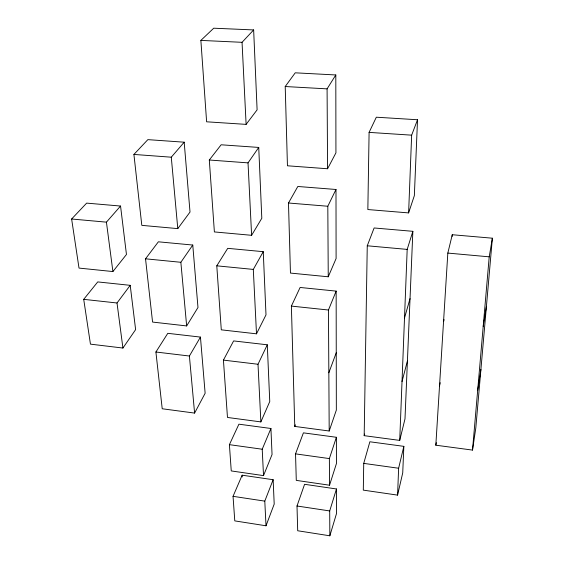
<?xml version="1.0" encoding="UTF-8"?>
<svg xmlns="http://www.w3.org/2000/svg" width="564" height="564" viewBox="0 0 564 564"><rect width="100%" height="100%" fill="white"/><g stroke="black" fill="none" stroke-linecap="round" stroke-linejoin="round"><path stroke-width="0.85" d="M363.731 463.382L363.301 490.13L397.578 495.114L402.731 472.858L403.845 446.35L369.864 441.781L363.731 463.382L398.628 468.247L397.578 495.114M364.182 435.669L367.256 245.784L374.122 227.969L412.855 231.318L404.994 418.89L399.721 440.399L364.182 435.669L364.661 434.033M369.096 132.385L367.848 209.547L408.611 212.91L414.35 195.63L417.529 119.751L376.329 117.206L369.096 132.385L411.649 135.163L417.529 119.751M399.721 440.399L407.187 249.401L412.855 231.318M408.611 212.91L411.649 135.163M435.824 445.207L447.83 253.081L452.265 234.73L492.372 238.198L475.804 427.977L472.512 450.093L435.824 445.207L436.317 442.691M452.152 236.464L452.265 234.73M472.512 450.093L489.214 256.832L492.372 238.198M477.652 390.626L480.916 369.434M483.207 326.401L486.422 306.358M439.518 386.051L440.216 382.709M443.699 321.346L444.087 319.626M398.628 468.247L403.845 446.35M402.019 381.546L407.419 360.96M404.501 318.068L410.035 298.61M329.848 535.8L336.511 513.543L336.468 488.967L304.581 484.307L297.002 506L297.7 530.759L329.848 535.8L329.7 510.942L336.468 488.967M329.538 485.216L336.433 463.559L336.391 437.283L303.411 432.849L295.536 453.872L296.283 480.38L329.538 485.216L329.376 458.588L336.391 437.283M329.2 431.009L336.341 410.084L336.151 291.116L300.111 287.464L291.384 306.097L294.768 426.419L329.2 431.009L328.452 310.017L336.151 291.116M328.84 372.762L336.25 352.754M266.011 525.789L274.203 504.096L273.145 479.717L242.153 475.191L233.045 496.327L234.779 520.889L266.011 525.789L264.791 501.128L273.145 479.717M294.768 426.419L295.388 424.833M263.522 475.621L272.052 454.528L270.924 428.485L238.91 424.184L229.4 444.658L231.254 470.926L263.522 475.621L262.218 449.226L270.924 428.485M328.248 276.79L336.102 258.531L335.989 189.483L297.82 186.48L288.486 203.005L290.453 273.075L328.248 276.79L327.811 206.248L335.989 189.483M260.864 421.907L269.754 401.547L267.294 344.801L233.616 340.917L223.429 360.114L227.475 417.459L260.864 421.907L258.009 364.259L267.294 344.801M256.5 333.825L265.996 314.881L263.254 251.678L227.729 248.336L216.78 265.827L221.292 329.841L256.5 333.825L253.306 269.416L263.254 251.678M327.578 168.756L335.933 152.851L335.806 74.963L295.24 72.819L285.215 86.525L287.443 165.788L327.578 168.756L327.085 88.865L335.806 74.963M194.601 413.081L205.134 393.263L200.446 337.089L167.79 333.324L155.904 352.006L162.22 408.766L194.601 413.081L189.398 356.025L200.446 337.089M251.614 235.308L261.809 218.261L258.735 147.43L221.137 144.786L209.307 160.007L214.383 231.931L251.614 235.308L248.026 162.869L258.735 147.43M186.656 325.929L197.978 307.5L192.768 245.044L158.371 241.808L145.533 258.813L152.569 322.072L186.656 325.929L180.861 262.288L192.768 245.044M122.924 348.044L135.621 329.616L130.213 285.328L97.734 281.915L83.712 299.343L90.451 344.146L122.924 348.044L117.016 302.988L130.213 285.328M177.787 228.617L190.019 212.05L184.188 142.191L147.86 139.639L133.915 154.43L141.811 225.36L177.787 228.617L171.28 157.194L184.188 142.191M246.115 124.376L257.106 109.853L253.645 29.934L213.728 28.2L200.869 40.404L206.614 121.803L246.115 124.376L242.048 42.314L253.645 29.934M112.899 271.552L126.456 254.477L120.548 206.05L86.652 203.118L71.628 219.001L79.009 268.09L112.899 271.552L106.427 222.153L120.548 206.05M200.869 40.404L242.048 42.314M285.215 86.525L327.085 88.865M133.915 154.43L171.28 157.194M209.307 160.007L248.026 162.869M288.486 203.005L327.811 206.248M71.628 219.001L106.427 222.153M367.256 245.784L407.187 249.401M447.83 253.081L489.214 256.832M145.533 258.813L180.861 262.288M216.78 265.827L253.306 269.416M291.384 306.097L328.452 310.017M83.712 299.343L117.016 302.988M155.904 352.006L189.398 356.025M223.429 360.114L258.009 364.259M229.4 444.658L262.218 449.226M295.536 453.872L329.376 458.588M233.045 496.327L264.791 501.128M297.002 506L329.7 510.942M242.153 475.191L242.266 476.925"/></g></svg>
